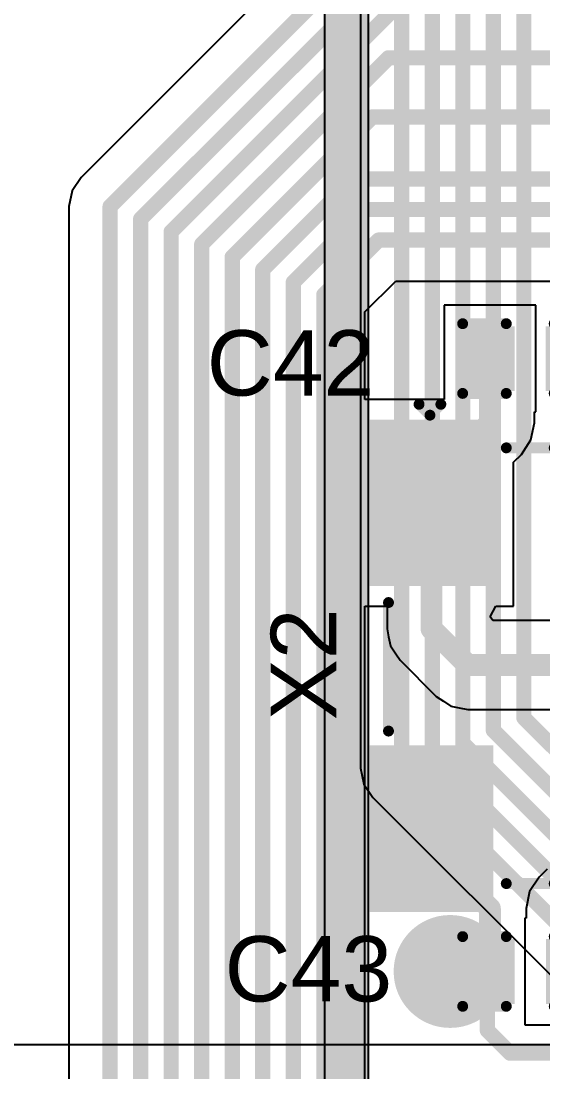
# Model space of a CAD drawing. Header units: inches. Extents: x -0.14 to 3.84, y -0.14 to 3.05.
# Drawn here: x 1.5295 to 1.7688, y 1.5066 to 1.989 of the extents above; entities that cross this region are included whole.
import ezdxf

# ---------------------------------------------------------------- set-up
doc = ezdxf.new("R2010")
doc.units = ezdxf.units.IN
doc.header["$MEASUREMENT"] = 0
for name, color, linetype in [('Bottom Layer', 5, 'Continuous'), ('Bottom Solder', 6, 'Continuous'), ('Power Layer', 16, 'Continuous'), ('Top Layer', 1, 'Continuous'), ('Top Overlay', 2, 'Continuous'), ('Top Paste', 8, 'Continuous'), ('Top Solder', 216, 'Continuous'), ('Via Holes', 16, 'Continuous')]:
    doc.layers.add(name, color=color, linetype=linetype)
doc.styles.add('Arial', font='', dxfattribs={"height": 0.2})
doc.styles.get('Arial').set_extended_font_data('Arial')

# ---------------------------------------------------------------- blocks, each defined once
blk = doc.blocks.new('5TJ480000XYLBC__21')
at = {"layer": 'Top Layer'}
for points in [[(-0.11024, 0.07087), (-0.03937, 0.07087), (-0.03937, 0.01968), (-0.11024, 0.01968)], [(0.03937, 0.07087), (0.11024, 0.07087), (0.11024, 0.01968), (0.03937, 0.01968)], [(-0.11024, -0.01968), (-0.03937, -0.01968), (-0.03937, -0.07087), (-0.11024, -0.07087)], [(0.03937, -0.01968), (0.11024, -0.01968), (0.11024, -0.07087), (0.03937, -0.07087)]]:
    blk.add_hatch(color=1, dxfattribs=at).paths.add_polyline_path(points)
at = {"layer": 'Top Paste'}
for points in [[(-0.11024, 0.07087), (-0.03937, 0.07087), (-0.03937, 0.01968), (-0.11024, 0.01968)], [(0.03937, 0.07087), (0.11024, 0.07087), (0.11024, 0.01968), (0.03937, 0.01968)], [(-0.11024, -0.01968), (-0.03937, -0.01968), (-0.03937, -0.07087), (-0.11024, -0.07087)], [(0.03937, -0.01968), (0.11024, -0.01968), (0.11024, -0.07087), (0.03937, -0.07087)]]:
    blk.add_hatch(color=8, dxfattribs=at).paths.add_polyline_path(points)
at = {"layer": 'Top Solder'}
for points in [[(-0.11299, 0.07362), (-0.03661, 0.07362), (-0.03661, 0.01693), (-0.11299, 0.01693)], [(0.03661, 0.07362), (0.11299, 0.07362), (0.11299, 0.01693), (0.03661, 0.01693)], [(-0.11299, -0.01693), (-0.03661, -0.01693), (-0.03661, -0.07362), (-0.11299, -0.07362)], [(0.03661, -0.01693), (0.11299, -0.01693), (0.11299, -0.07362), (0.03661, -0.07362)]]:
    blk.add_hatch(color=216, dxfattribs=at).paths.add_polyline_path(points)
at = {"layer": 'Top Overlay'}
for points in [[(0.03, 0.065, 0.005, 0.005, 0), (-0.029, 0.065, 0.005, 0.005, 0)], [(-0.1, -0.011, 0.005, 0.005, 0), (-0.1, 0.011, 0.005, 0.005, 0)], [(0.1, -0.011, 0.005, 0.005, 0), (0.1, 0.011, 0.005, 0.005, 0)], [(-0.12, -0.051, 0.005, 0.005, 0), (-0.12, -0.041, 0.005, 0.005, 0)], [(-0.115, -0.046, 0.005, 0.005, 0), (-0.12, -0.041, 0.005, 0.005, 0)], [(-0.12, -0.051, 0.005, 0.005, 0), (-0.115, -0.046, 0.005, 0.005, 0)], [(0.03, -0.065, 0.005, 0.005, 0), (-0.029, -0.065, 0.005, 0.005, 0)]]:
    blk.add_lwpolyline(points, format="xyseb", dxfattribs=at)
for points in [[(-0.03025, 0.065, 0.0025, 0.0025, 1), (-0.02775, 0.065, 0.0025, 0.0025, 1)], [(0.02875, 0.065, 0.0025, 0.0025, 1), (0.03125, 0.065, 0.0025, 0.0025, 1)], [(-0.10125, 0.011, 0.0025, 0.0025, 1), (-0.09875, 0.011, 0.0025, 0.0025, 1)], [(0.09875, 0.011, 0.0025, 0.0025, 1), (0.10125, 0.011, 0.0025, 0.0025, 1)], [(-0.10125, -0.011, 0.0025, 0.0025, 1), (-0.09875, -0.011, 0.0025, 0.0025, 1)], [(0.09875, -0.011, 0.0025, 0.0025, 1), (0.10125, -0.011, 0.0025, 0.0025, 1)], [(-0.12125, -0.041, 0.0025, 0.0025, 1), (-0.11875, -0.041, 0.0025, 0.0025, 1)], [(-0.12125, -0.041, 0.0025, 0.0025, 1), (-0.11875, -0.041, 0.0025, 0.0025, 1)], [(-0.11625, -0.046, 0.0025, 0.0025, 1), (-0.11375, -0.046, 0.0025, 0.0025, 1)], [(-0.11625, -0.046, 0.0025, 0.0025, 1), (-0.11375, -0.046, 0.0025, 0.0025, 1)], [(-0.12125, -0.051, 0.0025, 0.0025, 1), (-0.11875, -0.051, 0.0025, 0.0025, 1)], [(-0.12125, -0.051, 0.0025, 0.0025, 1), (-0.11875, -0.051, 0.0025, 0.0025, 1)], [(-0.03025, -0.065, 0.0025, 0.0025, 1), (-0.02775, -0.065, 0.0025, 0.0025, 1)], [(0.02875, -0.065, 0.0025, 0.0025, 1), (0.03125, -0.065, 0.0025, 0.0025, 1)]]:
    blk.add_lwpolyline(points, format="xyseb", close=True, dxfattribs=at)
blk = doc.blocks.new('C___0402_123')
at = {"layer": 'Top Layer'}
for points in [[(-0.0275, -0.0125), (-0.0275, 0.0125), (-0.0095, 0.0125), (-0.0095, -0.0125)], [(0.0095, -0.0125), (0.0095, 0.0125), (0.0275, 0.0125), (0.0275, -0.0125)]]:
    blk.add_hatch(color=1, dxfattribs=at).paths.add_polyline_path(points)
at = {"layer": 'Top Paste'}
for points in [[(-0.0275, -0.0125), (-0.0275, 0.0125), (-0.0095, 0.0125), (-0.0095, -0.0125)], [(0.0095, -0.0125), (0.0095, 0.0125), (0.0275, 0.0125), (0.0275, -0.0125)]]:
    blk.add_hatch(color=8, dxfattribs=at).paths.add_polyline_path(points)
at = {"layer": 'Top Solder'}
for points in [[(-0.02986, -0.01486), (-0.02986, 0.01486), (-0.00714, 0.01486), (-0.00714, -0.01486)], [(0.00714, -0.01486), (0.00714, 0.01486), (0.02986, 0.01486), (0.02986, -0.01486)]]:
    blk.add_hatch(color=216, dxfattribs=at).paths.add_polyline_path(points)
at = {"layer": 'Top Overlay'}
for points in [[(-0.031, -0.016, 0.005, 0.005, 0), (-0.031, 0.016, 0.005, 0.005, 0)], [(-0.031, 0.016, 0.005, 0.005, 0), (-0.011, 0.016, 0.005, 0.005, 0)], [(0.011, 0.016, 0.005, 0.005, 0), (0.031, 0.016, 0.005, 0.005, 0)], [(0.031, -0.016, 0.005, 0.005, 0), (0.031, 0.016, 0.005, 0.005, 0)], [(-0.031, -0.016, 0.005, 0.005, 0), (-0.011, -0.016, 0.005, 0.005, 0)], [(0.011, -0.016, 0.005, 0.005, 0), (0.031, -0.016, 0.005, 0.005, 0)]]:
    blk.add_lwpolyline(points, format="xyseb", dxfattribs=at)
for points in [[(-0.03225, 0.016, 0.0025, 0.0025, 1), (-0.02975, 0.016, 0.0025, 0.0025, 1)], [(-0.03225, 0.016, 0.0025, 0.0025, 1), (-0.02975, 0.016, 0.0025, 0.0025, 1)], [(-0.01225, 0.016, 0.0025, 0.0025, 1), (-0.00975, 0.016, 0.0025, 0.0025, 1)], [(0.00975, 0.016, 0.0025, 0.0025, 1), (0.01225, 0.016, 0.0025, 0.0025, 1)], [(0.02975, 0.016, 0.0025, 0.0025, 1), (0.03225, 0.016, 0.0025, 0.0025, 1)], [(0.02975, 0.016, 0.0025, 0.0025, 1), (0.03225, 0.016, 0.0025, 0.0025, 1)], [(-0.03225, -0.016, 0.0025, 0.0025, 1), (-0.02975, -0.016, 0.0025, 0.0025, 1)], [(-0.03225, -0.016, 0.0025, 0.0025, 1), (-0.02975, -0.016, 0.0025, 0.0025, 1)], [(-0.01225, -0.016, 0.0025, 0.0025, 1), (-0.00975, -0.016, 0.0025, 0.0025, 1)], [(0.00975, -0.016, 0.0025, 0.0025, 1), (0.01225, -0.016, 0.0025, 0.0025, 1)], [(0.02975, -0.016, 0.0025, 0.0025, 1), (0.03225, -0.016, 0.0025, 0.0025, 1)], [(0.02975, -0.016, 0.0025, 0.0025, 1), (0.03225, -0.016, 0.0025, 0.0025, 1)]]:
    blk.add_lwpolyline(points, format="xyseb", close=True, dxfattribs=at)
blk = doc.blocks.new('C___0402_124')
at = {"layer": 'Top Layer'}
for points in [[(-0.0275, -0.0125), (-0.0275, 0.0125), (-0.0095, 0.0125), (-0.0095, -0.0125)], [(0.0095, -0.0125), (0.0095, 0.0125), (0.0275, 0.0125), (0.0275, -0.0125)]]:
    blk.add_hatch(color=1, dxfattribs=at).paths.add_polyline_path(points)
at = {"layer": 'Top Paste'}
for points in [[(-0.0275, -0.0125), (-0.0275, 0.0125), (-0.0095, 0.0125), (-0.0095, -0.0125)], [(0.0095, -0.0125), (0.0095, 0.0125), (0.0275, 0.0125), (0.0275, -0.0125)]]:
    blk.add_hatch(color=8, dxfattribs=at).paths.add_polyline_path(points)
at = {"layer": 'Top Solder'}
for points in [[(-0.02986, -0.01486), (-0.02986, 0.01486), (-0.00714, 0.01486), (-0.00714, -0.01486)], [(0.00714, -0.01486), (0.00714, 0.01486), (0.02986, 0.01486), (0.02986, -0.01486)]]:
    blk.add_hatch(color=216, dxfattribs=at).paths.add_polyline_path(points)
at = {"layer": 'Top Overlay'}
for points in [[(-0.031, 0.016, 0.005, 0.005, 0), (-0.031, -0.016, 0.005, 0.005, 0)], [(-0.011, 0.016, 0.005, 0.005, 0), (-0.031, 0.016, 0.005, 0.005, 0)], [(0.031, 0.016, 0.005, 0.005, 0), (0.011, 0.016, 0.005, 0.005, 0)], [(0.031, 0.016, 0.005, 0.005, 0), (0.031, -0.016, 0.005, 0.005, 0)], [(-0.011, -0.016, 0.005, 0.005, 0), (-0.031, -0.016, 0.005, 0.005, 0)], [(0.031, -0.016, 0.005, 0.005, 0), (0.011, -0.016, 0.005, 0.005, 0)]]:
    blk.add_lwpolyline(points, format="xyseb", dxfattribs=at)
for points in [[(-0.03225, 0.016, 0.0025, 0.0025, 1), (-0.02975, 0.016, 0.0025, 0.0025, 1)], [(-0.03225, 0.016, 0.0025, 0.0025, 1), (-0.02975, 0.016, 0.0025, 0.0025, 1)], [(-0.01225, 0.016, 0.0025, 0.0025, 1), (-0.00975, 0.016, 0.0025, 0.0025, 1)], [(0.00975, 0.016, 0.0025, 0.0025, 1), (0.01225, 0.016, 0.0025, 0.0025, 1)], [(0.02975, 0.016, 0.0025, 0.0025, 1), (0.03225, 0.016, 0.0025, 0.0025, 1)], [(0.02975, 0.016, 0.0025, 0.0025, 1), (0.03225, 0.016, 0.0025, 0.0025, 1)], [(-0.03225, -0.016, 0.0025, 0.0025, 1), (-0.02975, -0.016, 0.0025, 0.0025, 1)], [(-0.03225, -0.016, 0.0025, 0.0025, 1), (-0.02975, -0.016, 0.0025, 0.0025, 1)], [(-0.01225, -0.016, 0.0025, 0.0025, 1), (-0.00975, -0.016, 0.0025, 0.0025, 1)], [(0.00975, -0.016, 0.0025, 0.0025, 1), (0.01225, -0.016, 0.0025, 0.0025, 1)], [(0.02975, -0.016, 0.0025, 0.0025, 1), (0.03225, -0.016, 0.0025, 0.0025, 1)], [(0.02975, -0.016, 0.0025, 0.0025, 1), (0.03225, -0.016, 0.0025, 0.0025, 1)]]:
    blk.add_lwpolyline(points, format="xyseb", close=True, dxfattribs=at)

msp = doc.modelspace()

# ---------------------------------------------------------------- hatches: boundary and pattern name
at = {"layer": 'Bottom Layer'}
h = msp.add_hatch(color=5, dxfattribs=at)
edge = h.paths.add_edge_path()
edge.add_arc((1.72625, 1.55269), 0.01181, 0, 360)
at = {"layer": 'Bottom Solder'}
h = msp.add_hatch(color=6, dxfattribs=at)
edge = h.paths.add_edge_path()
edge.add_arc((1.72625, 1.55269), 0.01581, 0, 360)
at = {"layer": 'Power Layer'}
h = msp.add_hatch(color=16, dxfattribs=at)
edge = h.paths.add_edge_path()
edge.add_arc((1.72625, 1.55269), 0.02591, 0, 360)
at = {"layer": 'Top Layer'}
h = msp.add_hatch(color=1, dxfattribs=at)
edge = h.paths.add_edge_path()
edge.add_arc((1.72625, 1.55269), 0.01181, 0, 360)
msp.add_hatch(color=1, dxfattribs=at).paths.add_polyline_path([(1.72626, 1.56451), (1.72626, 1.5409), (1.7445, 1.5409), (1.7445, 1.56451)])
at = {"layer": 'Top Solder'}
h = msp.add_hatch(color=216, dxfattribs=at)
edge = h.paths.add_edge_path()
edge.add_arc((1.72625, 1.55269), 0.01581, 0, 360)
at = {"layer": 'Via Holes'}
h = msp.add_hatch(color=7, dxfattribs=at)
edge = h.paths.add_edge_path()
edge.add_arc((1.72625, 1.55269), 0.00591, 0, 360)

# ---------------------------------------------------------------- linework, layer by layer
at = {"layer": 'Bottom Layer'}
for p, q in [((1.68519, 2.5889), (1.68519, 1.64594)), ((1.68519, 1.64594), (1.68663, 1.63873)), ((1.68663, 1.63873), (1.69072, 1.63261)), ((1.69072, 1.63261), (1.79976, 1.52357)), ((1.79784, 1.51895), (1.13343, 1.51895))]:
    msp.add_line(p, q, dxfattribs=at)
for points in [[(1.76006, 1.66914, 0.007, 0.007, 0), (1.76006, 2.62171, 0.007, 0.007, 0)], [(1.74606, 1.66334, 0.007, 0.007, 0), (1.74606, 2.61591, 0.007, 0.007, 0)], [(1.73206, 1.65754, 0.007, 0.007, 0), (1.73206, 2.61011, 0.007, 0.007, 0)], [(1.71806, 1.65174, 0.007, 0.007, 0), (1.71806, 2.60432, 0.007, 0.007, 0)], [(1.70406, 1.64594, 0.007, 0.007, 0), (1.70406, 2.59672, 0.007, 0.007, 0)], [(1.76006, 1.66914, 0.007, 0.007, 0), (1.86904, 1.56016, 0.007, 0.007, 0)], [(1.74606, 1.66334, 0.007, 0.007, 0), (1.87944, 1.52996, 0.007, 0.007, 0)], [(1.73206, 1.65754, 0.007, 0.007, 0), (1.87364, 1.51596, 0.007, 0.007, 0)], [(1.71806, 1.65174, 0.007, 0.007, 0), (1.89299, 1.47681, 0.007, 0.007, 0)], [(1.70406, 1.64594, 0.007, 0.007, 0), (1.99992, 1.35008, 0.007, 0.007, 0)]]:
    msp.add_lwpolyline(points, format="xyseb", dxfattribs=at)
for points in [[(1.75831, 1.66914, 0.0035, 0.0035, 1), (1.76181, 1.66914, 0.0035, 0.0035, 1)], [(1.75831, 1.66914, 0.0035, 0.0035, 1), (1.76181, 1.66914, 0.0035, 0.0035, 1)], [(1.74431, 1.66334, 0.0035, 0.0035, 1), (1.74781, 1.66334, 0.0035, 0.0035, 1)], [(1.74431, 1.66334, 0.0035, 0.0035, 1), (1.74781, 1.66334, 0.0035, 0.0035, 1)], [(1.73031, 1.65754, 0.0035, 0.0035, 1), (1.73381, 1.65754, 0.0035, 0.0035, 1)], [(1.73031, 1.65754, 0.0035, 0.0035, 1), (1.73381, 1.65754, 0.0035, 0.0035, 1)], [(1.71631, 1.65174, 0.0035, 0.0035, 1), (1.71981, 1.65174, 0.0035, 0.0035, 1)], [(1.71631, 1.65174, 0.0035, 0.0035, 1), (1.71981, 1.65174, 0.0035, 0.0035, 1)], [(1.70231, 1.64594, 0.0035, 0.0035, 1), (1.70581, 1.64594, 0.0035, 0.0035, 1)], [(1.70231, 1.64594, 0.0035, 0.0035, 1), (1.70581, 1.64594, 0.0035, 0.0035, 1)]]:
    msp.add_lwpolyline(points, format="xyseb", close=True, dxfattribs=at)
at = {"layer": 'Power Layer'}
for p, q in [((1.68874, 1.19718), (1.68874, 2.12279)), ((1.66857, 2.11861), (1.66857, 1.193))]:
    msp.add_line(p, q, dxfattribs=at)
msp.add_lwpolyline([(1.67865, 1.193, 0.02, 0.02, 0), (1.67865, 2.12279, 0.02, 0.02, 0)], format="xyseb", dxfattribs=at)
at = {"layer": 'Top Layer'}
for p, q in [((1.69414, 2.05434), (1.55697, 1.91717)), ((1.55697, 1.91717), (1.55289, 1.91105)), ((1.55289, 1.91105), (1.55145, 1.90384)), ((1.55145, 1.90384), (1.55145, 1.3021)), ((1.68717, 1.85543), (1.70131, 1.86956)), ((1.70131, 1.86956), (1.95347, 1.86956)), ((1.76549, 1.85853), (1.72349, 1.85853)), ((1.72349, 1.85853), (1.72349, 1.81526)), ((1.76549, 1.80953), (1.76549, 1.85853)), ((1.68717, 1.81526), (1.68717, 1.85543)), ((1.72349, 1.81526), (1.68717, 1.81526)), ((1.76488, 1.80445), (1.76488, 1.80953)), ((1.76488, 1.80953), (1.76549, 1.80953)), ((1.76333, 1.79665), (1.76488, 1.80445)), ((1.76488, 1.80445), (1.76488, 1.80445)), ((1.75891, 1.79003), (1.76333, 1.79665)), ((1.75531, 1.78643), (1.75891, 1.79003)), ((1.75891, 1.79003), (1.75891, 1.79003)), ((1.75531, 1.7204), (1.75531, 1.78643)), ((1.68717, 1.33247), (1.68717, 1.7204)), ((1.68717, 1.7204), (1.69732, 1.7204)), ((1.69732, 1.7204), (1.69732, 1.70993)), ((1.74465, 1.7154), (1.74725, 1.7204)), ((1.74725, 1.7204), (1.75531, 1.7204)), ((1.74581, 1.71374), (1.74465, 1.7154)), ((1.99249, 1.71374), (1.74581, 1.71374)), ((1.69732, 1.70993), (1.69804, 1.70635)), ((1.69804, 1.70635), (1.69888, 1.70213)), ((1.69888, 1.70213), (1.69888, 1.70213)), ((1.69888, 1.70213), (1.69888, 1.70213)), ((1.69888, 1.70213), (1.70127, 1.69854)), ((1.70127, 1.69854), (1.7033, 1.69551)), ((1.7033, 1.69551), (1.7033, 1.69551)), ((1.7033, 1.69551), (1.7033, 1.69551)), ((1.7033, 1.69551), (1.71988, 1.67893)), ((1.71988, 1.67893), (1.71988, 1.67892)), ((1.71988, 1.67892), (1.71988, 1.67892)), ((1.71988, 1.67892), (1.72317, 1.67673)), ((1.72317, 1.67673), (1.7265, 1.6745)), ((1.7265, 1.6745), (1.7265, 1.6745)), ((1.7265, 1.6745), (1.7265, 1.6745)), ((1.7265, 1.6745), (1.73042, 1.67372)), ((1.73042, 1.67372), (1.7343, 1.67295)), ((1.7343, 1.67295), (1.7343, 1.67295)), ((1.7343, 1.67295), (1.7343, 1.67295)), ((1.7343, 1.67295), (1.81526, 1.67295)), ((1.77068, 1.59963), (1.76708, 1.59603)), ((1.76708, 1.59603), (1.76266, 1.58942)), ((1.76266, 1.58942), (1.76111, 1.58162)), ((1.76111, 1.58162), (1.76111, 1.57719)), ((1.76111, 1.57719), (1.7605, 1.57719)), ((1.7605, 1.57719), (1.7605, 1.52819)), ((1.7605, 1.52819), (1.8025, 1.52819))]:
    msp.add_line(p, q, dxfattribs=at)
for points in [[(1.57031, 1.90384, 0.007, 0.007, 0), (1.70748, 2.041, 0.007, 0.007, 0)], [(1.58431, 1.89804, 0.007, 0.007, 0), (1.70428, 2.018, 0.007, 0.007, 0)], [(1.59831, 1.89224, 0.007, 0.007, 0), (1.70107, 1.995, 0.007, 0.007, 0)], [(1.61231, 1.88644, 0.007, 0.007, 0), (1.69793, 1.97205, 0.007, 0.007, 0)], [(1.69793, 1.97205, 0.007, 0.007, 0), (1.98087, 1.97205, 0.007, 0.007, 0)], [(1.62631, 1.88064, 0.007, 0.007, 0), (1.69062, 1.94495, 0.007, 0.007, 0)], [(1.69062, 1.94495, 0.007, 0.007, 0), (2.00449, 1.94495, 0.007, 0.007, 0)], [(1.64031, 1.87484, 0.007, 0.007, 0), (1.6819, 1.91643, 0.007, 0.007, 0)], [(1.6819, 1.91643, 0.007, 0.007, 0), (2.03952, 1.91643, 0.007, 0.007, 0)], [(1.57031, 1.29429, 0.007, 0.007, 0), (1.57031, 1.90384, 0.007, 0.007, 0)], [(1.65431, 1.86904, 0.007, 0.007, 0), (1.6877, 1.90243, 0.007, 0.007, 0)], [(1.6877, 1.90243, 0.007, 0.007, 0), (2.06113, 1.90243, 0.007, 0.007, 0)], [(1.58431, 1.28849, 0.007, 0.007, 0), (1.58431, 1.89804, 0.007, 0.007, 0)], [(1.59831, 1.28269, 0.007, 0.007, 0), (1.59831, 1.89224, 0.007, 0.007, 0)], [(1.66831, 1.86324, 0.007, 0.007, 0), (1.6935, 1.88843, 0.007, 0.007, 0)], [(1.6935, 1.88843, 0.007, 0.007, 0), (2.05533, 1.88843, 0.007, 0.007, 0)], [(1.61231, 1.27689, 0.007, 0.007, 0), (1.61231, 1.88644, 0.007, 0.007, 0)], [(1.62631, 1.27109, 0.007, 0.007, 0), (1.62631, 1.88064, 0.007, 0.007, 0)], [(1.64031, 1.26529, 0.007, 0.007, 0), (1.64031, 1.87484, 0.007, 0.007, 0)], [(1.65431, 1.25468, 0.007, 0.007, 0), (1.65431, 1.86904, 0.007, 0.007, 0)], [(1.66831, 1.32466, 0.007, 0.007, 0), (1.66831, 1.86324, 0.007, 0.007, 0)], [(1.74449, 1.80445, 0.01, 0.01, 0), (1.74449, 1.83403, 0.01, 0.01, 0)], [(1.71772, 1.77768, 0.01, 0.01, 0), (1.74449, 1.80445, 0.01, 0.01, 0)], [(1.71772, 1.76783, 0.01, 0.01, 0), (1.71772, 1.77768, 0.01, 0.01, 0)], [(1.71772, 1.70993, 0.01, 0.01, 0), (1.71772, 1.76783, 0.01, 0.01, 0)], [(1.71772, 1.70993, 0.01, 0.01, 0), (1.7343, 1.69334, 0.01, 0.01, 0)], [(1.7343, 1.69334, 0.01, 0.01, 0), (2.02811, 1.69334, 0.01, 0.01, 0)], [(1.71772, 1.60838, 0.01, 0.01, 0), (1.71772, 1.61823, 0.01, 0.01, 0)], [(1.71772, 1.60838, 0.01, 0.01, 0), (1.7445, 1.5816, 0.01, 0.01, 0)], [(1.7445, 1.55269, 0.01, 0.01, 0), (1.7445, 1.5816, 0.01, 0.01, 0)], [(1.74331, 1.5515, 0.007, 0.007, 0), (1.7445, 1.55269, 0.007, 0.007, 0)], [(1.74331, 1.52564, 0.007, 0.007, 0), (1.74331, 1.5515, 0.007, 0.007, 0)], [(1.74331, 1.52564, 0.007, 0.007, 0), (1.75377, 1.51518, 0.007, 0.007, 0)], [(1.75377, 1.51518, 0.007, 0.007, 0), (1.84449, 1.51518, 0.007, 0.007, 0)]]:
    msp.add_lwpolyline(points, format="xyseb", dxfattribs=at)
for points in [[(1.69618, 1.97205, 0.0035, 0.0035, 1), (1.69968, 1.97205, 0.0035, 0.0035, 1)], [(1.69618, 1.97205, 0.0035, 0.0035, 1), (1.69968, 1.97205, 0.0035, 0.0035, 1)], [(1.68887, 1.94495, 0.0035, 0.0035, 1), (1.69237, 1.94495, 0.0035, 0.0035, 1)], [(1.68887, 1.94495, 0.0035, 0.0035, 1), (1.69237, 1.94495, 0.0035, 0.0035, 1)], [(1.68015, 1.91643, 0.0035, 0.0035, 1), (1.68365, 1.91643, 0.0035, 0.0035, 1)], [(1.68015, 1.91643, 0.0035, 0.0035, 1), (1.68365, 1.91643, 0.0035, 0.0035, 1)], [(1.56856, 1.90384, 0.0035, 0.0035, 1), (1.57206, 1.90384, 0.0035, 0.0035, 1)], [(1.56856, 1.90384, 0.0035, 0.0035, 1), (1.57206, 1.90384, 0.0035, 0.0035, 1)], [(1.68595, 1.90243, 0.0035, 0.0035, 1), (1.68945, 1.90243, 0.0035, 0.0035, 1)], [(1.68595, 1.90243, 0.0035, 0.0035, 1), (1.68945, 1.90243, 0.0035, 0.0035, 1)], [(1.58256, 1.89804, 0.0035, 0.0035, 1), (1.58606, 1.89804, 0.0035, 0.0035, 1)], [(1.58256, 1.89804, 0.0035, 0.0035, 1), (1.58606, 1.89804, 0.0035, 0.0035, 1)], [(1.59656, 1.89224, 0.0035, 0.0035, 1), (1.60006, 1.89224, 0.0035, 0.0035, 1)], [(1.59656, 1.89224, 0.0035, 0.0035, 1), (1.60006, 1.89224, 0.0035, 0.0035, 1)], [(1.69175, 1.88843, 0.0035, 0.0035, 1), (1.69525, 1.88843, 0.0035, 0.0035, 1)], [(1.69175, 1.88843, 0.0035, 0.0035, 1), (1.69525, 1.88843, 0.0035, 0.0035, 1)], [(1.61056, 1.88644, 0.0035, 0.0035, 1), (1.61406, 1.88644, 0.0035, 0.0035, 1)], [(1.61056, 1.88644, 0.0035, 0.0035, 1), (1.61406, 1.88644, 0.0035, 0.0035, 1)], [(1.62456, 1.88064, 0.0035, 0.0035, 1), (1.62806, 1.88064, 0.0035, 0.0035, 1)], [(1.62456, 1.88064, 0.0035, 0.0035, 1), (1.62806, 1.88064, 0.0035, 0.0035, 1)], [(1.63856, 1.87484, 0.0035, 0.0035, 1), (1.64206, 1.87484, 0.0035, 0.0035, 1)], [(1.63856, 1.87484, 0.0035, 0.0035, 1), (1.64206, 1.87484, 0.0035, 0.0035, 1)], [(1.65256, 1.86904, 0.0035, 0.0035, 1), (1.65606, 1.86904, 0.0035, 0.0035, 1)], [(1.65256, 1.86904, 0.0035, 0.0035, 1), (1.65606, 1.86904, 0.0035, 0.0035, 1)], [(1.66656, 1.86324, 0.0035, 0.0035, 1), (1.67006, 1.86324, 0.0035, 0.0035, 1)], [(1.66656, 1.86324, 0.0035, 0.0035, 1), (1.67006, 1.86324, 0.0035, 0.0035, 1)], [(1.74199, 1.83403, 0.005, 0.005, 1), (1.74699, 1.83403, 0.005, 0.005, 1)], [(1.74199, 1.80445, 0.005, 0.005, 1), (1.74699, 1.80445, 0.005, 0.005, 1)], [(1.74199, 1.80445, 0.005, 0.005, 1), (1.74699, 1.80445, 0.005, 0.005, 1)], [(1.71522, 1.77768, 0.005, 0.005, 1), (1.72022, 1.77768, 0.005, 0.005, 1)], [(1.71522, 1.77768, 0.005, 0.005, 1), (1.72022, 1.77768, 0.005, 0.005, 1)], [(1.71522, 1.76783, 0.005, 0.005, 1), (1.72022, 1.76783, 0.005, 0.005, 1)], [(1.71522, 1.76783, 0.005, 0.005, 1), (1.72022, 1.76783, 0.005, 0.005, 1)], [(1.71522, 1.70993, 0.005, 0.005, 1), (1.72022, 1.70993, 0.005, 0.005, 1)], [(1.71522, 1.70993, 0.005, 0.005, 1), (1.72022, 1.70993, 0.005, 0.005, 1)], [(1.7318, 1.69334, 0.005, 0.005, 1), (1.7368, 1.69334, 0.005, 0.005, 1)], [(1.7318, 1.69334, 0.005, 0.005, 1), (1.7368, 1.69334, 0.005, 0.005, 1)], [(1.71522, 1.61823, 0.005, 0.005, 1), (1.72022, 1.61823, 0.005, 0.005, 1)], [(1.71522, 1.60838, 0.005, 0.005, 1), (1.72022, 1.60838, 0.005, 0.005, 1)], [(1.71522, 1.60838, 0.005, 0.005, 1), (1.72022, 1.60838, 0.005, 0.005, 1)], [(1.742, 1.5816, 0.005, 0.005, 1), (1.747, 1.5816, 0.005, 0.005, 1)], [(1.742, 1.5816, 0.005, 0.005, 1), (1.747, 1.5816, 0.005, 0.005, 1)], [(1.742, 1.55269, 0.005, 0.005, 1), (1.747, 1.55269, 0.005, 0.005, 1)], [(1.74156, 1.5515, 0.0035, 0.0035, 1), (1.74506, 1.5515, 0.0035, 0.0035, 1)], [(1.74156, 1.5515, 0.0035, 0.0035, 1), (1.74506, 1.5515, 0.0035, 0.0035, 1)], [(1.74275, 1.55269, 0.0035, 0.0035, 1), (1.74625, 1.55269, 0.0035, 0.0035, 1)], [(1.74156, 1.52564, 0.0035, 0.0035, 1), (1.74506, 1.52564, 0.0035, 0.0035, 1)], [(1.74156, 1.52564, 0.0035, 0.0035, 1), (1.74506, 1.52564, 0.0035, 0.0035, 1)], [(1.75202, 1.51518, 0.0035, 0.0035, 1), (1.75552, 1.51518, 0.0035, 0.0035, 1)], [(1.75202, 1.51518, 0.0035, 0.0035, 1), (1.75552, 1.51518, 0.0035, 0.0035, 1)]]:
    msp.add_lwpolyline(points, format="xyseb", close=True, dxfattribs=at)

# ---------------------------------------------------------------- block references
for name, p, rotation in [('C___0402_124', (1.76299, 1.83403), 180), ('5TJ480000XYLBC__21', (1.76299, 1.69303), 270)]:
    msp.add_blockref(name, p, dxfattribs=dict(rotation=rotation))
msp.add_blockref('C___0402_123', (1.763, 1.55269))

# ---------------------------------------------------------------- texts
at = {"layer": 'Top Overlay', "style": 'Arial'}
for s, p in [('C42', (1.61463, 1.81703)), ('C43', (1.62282, 1.53891))]:
    msp.add_text(s, height=0.03, dxfattribs=at).set_placement(p)
msp.add_text('X2', height=0.03, rotation=90, dxfattribs=at).set_placement((1.67399, 1.66804))

doc.saveas('drawing.dxf')
